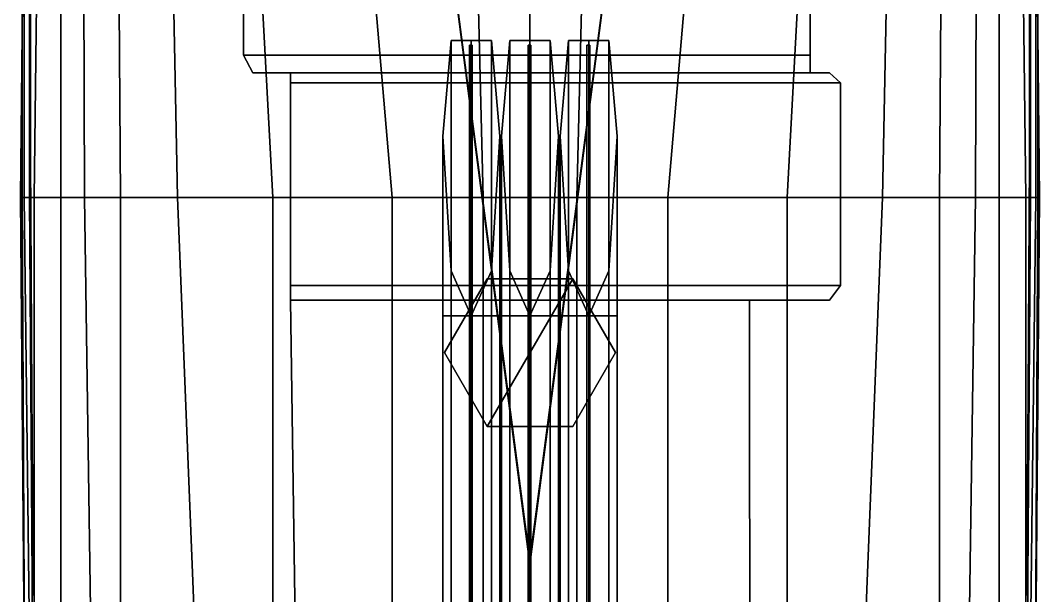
# Model space of a CAD drawing. Header units: millimetres. Extents: x -6 to 6, y -47 to 81.
# Drawn here: x -5.55 to 5.55, y -10.33 to -4.06 of the extents above; entities that cross this region are included whole.
import ezdxf

# ---------------------------------------------------------------- set-up
doc = ezdxf.new("R2010")
doc.units = ezdxf.units.MM
for name, color, linetype in [('cables', 3, 'Continuous'), ('gun', 1, 'Continuous'), ('rainings', 4, 'Continuous'), ('superstructure', 6, 'Continuous')]:
    doc.layers.add(name, color=color, linetype=linetype)

msp = doc.modelspace()

# ---------------------------------------------------------------- linework, layer by layer
for points in [[(-5.53, -0.26, 1.93), (-5.49, -0.26, 0.44), (-5.55, -5.99, 0.79), (-5.53, -5.99, 1.74)], [(-5.49, -0.26, 0.44), (-5.33, -0.26, -0.5), (-5.4, -5.99, -0.27), (-5.55, -5.99, 0.79)], [(-5.51, -0.26, 2.52), (-5.53, -0.26, 1.93), (-5.53, -5.99, 1.74), (-5.51, -5.99, 2.32)], [(-5.45, -0.26, 3.07), (-5.51, -0.26, 2.52), (-5.51, -5.99, 2.32), (-5.45, -5.99, 2.85)], [(-5.33, -0.26, -0.5), (-5.11, -0.26, -1.16), (-5.11, -5.99, -1.11), (-5.4, -5.99, -0.27)], [(-5.11, -0.26, -1.16), (-4.87, -0.26, -1.59), (-4.85, -5.99, -1.59), (-5.11, -5.99, -1.11)], [(-4.87, -0.26, -1.59), (-4.5, -0.26, -2.02), (-4.46, -5.99, -2.02), (-4.85, -5.99, -1.59)], [(-4.5, -0.26, -2.02), (-3.95, -0.26, -2.4), (-3.84, -5.99, -2.4), (-4.46, -5.99, -2.02)], [(-3.95, -0.26, -2.4), (-3.11, -0.26, -2.77), (-2.8, -5.99, -2.77), (-3.84, -5.99, -2.4)], [(-3.11, -0.26, -2.77), (-1.99, -0.26, -3.04), (-1.5, -5.99, -3.04), (-2.8, -5.99, -2.77)], [(-1.99, -0.26, -3.04), (-0.65, -0.26, -3.2), (-0.51, -5.99, -3.16), (-1.5, -5.99, -3.04)], [(0, -5.99, -3.2), (-0.51, -5.99, -3.16), (-0.65, -0.26, -3.2), (0, -0.26, -3.2)], [(0, -0.26, -3.2), (0.65, -0.26, -3.2), (0.51, -5.99, -3.16), (0, -5.99, -3.2)], [(1.5, -5.99, -3.04), (0.51, -5.99, -3.16), (0.65, -0.26, -3.2), (1.99, -0.26, -3.04)], [(2.8, -5.99, -2.77), (1.5, -5.99, -3.04), (1.99, -0.26, -3.04), (3.11, -0.26, -2.77)], [(3.84, -5.99, -2.4), (2.8, -5.99, -2.77), (3.11, -0.26, -2.77), (3.95, -0.26, -2.4)], [(4.46, -5.99, -2.02), (3.84, -5.99, -2.4), (3.95, -0.26, -2.4), (4.5, -0.26, -2.02)], [(4.85, -5.99, -1.59), (4.46, -5.99, -2.02), (4.5, -0.26, -2.02), (4.87, -0.26, -1.59)], [(5.11, -5.99, -1.11), (4.85, -5.99, -1.59), (4.87, -0.26, -1.59), (5.11, -0.26, -1.16)], [(5.4, -5.99, -0.27), (5.11, -5.99, -1.11), (5.11, -0.26, -1.16), (5.33, -0.26, -0.5)], [(5.55, -5.99, 0.79), (5.4, -5.99, -0.27), (5.33, -0.26, -0.5), (5.49, -0.26, 0.44)], [(5.45, -5.99, 2.85), (5.51, -5.99, 2.32), (5.51, -0.26, 2.52), (5.45, -0.26, 3.07)], [(5.53, -5.99, 1.74), (5.55, -5.99, 0.79), (5.49, -0.26, 0.44), (5.53, -0.26, 1.93)], [(5.51, -5.99, 2.32), (5.53, -5.99, 1.74), (5.53, -0.26, 1.93), (5.51, -0.26, 2.52)], [(-5.55, -5.99, 0.79), (-5.4, -5.99, -0.27), (-5.4, -11.72, 0.25), (-5.5, -11.72, 1.35)], [(-5.53, -5.99, 1.74), (-5.55, -5.99, 0.79), (-5.5, -11.72, 1.35), (-5.5, -11.72, 1.74)], [(-5.51, -5.99, 2.32), (-5.53, -5.99, 1.74), (-5.5, -11.72, 1.74), (-5.44, -11.72, 2.32)], [(-5.45, -5.99, 2.85), (-5.51, -5.99, 2.32), (-5.44, -11.72, 2.32), (-5.41, -11.72, 2.81)], [(-5.4, -5.99, -0.27), (-5.11, -5.99, -1.11), (-5.11, -11.72, -0.7), (-5.4, -11.72, 0.25)], [(-5.11, -5.99, -1.11), (-4.85, -5.99, -1.59), (-4.77, -11.72, -1.3), (-5.11, -11.72, -0.7)], [(-4.85, -5.99, -1.59), (-4.46, -5.99, -2.02), (-4.46, -11.72, -1.62), (-4.77, -11.72, -1.3)], [(-4.46, -5.99, -2.02), (-3.84, -5.99, -2.4), (-3.61, -11.72, -2.14), (-4.46, -11.72, -1.62)], [(-3.84, -5.99, -2.4), (-2.8, -5.99, -2.77), (-2.8, -11.72, -2.45), (-3.61, -11.72, -2.14)], [(-2.8, -5.99, -2.77), (-1.5, -5.99, -3.04), (-1.5, -11.72, -2.79), (-2.8, -11.72, -2.45)], [(-1.5, -5.99, -3.04), (-0.51, -5.99, -3.16), (-0.51, -11.72, -3.06), (-1.5, -11.72, -2.79)], [(0, -11.72, -3.23), (-0.51, -11.72, -3.06), (-0.51, -5.99, -3.16), (0, -5.99, -3.2)], [(0, -5.99, -3.2), (0.51, -5.99, -3.16), (0.51, -11.72, -3.06), (0, -11.72, -3.23)], [(1.5, -11.72, -2.79), (0.51, -11.72, -3.06), (0.51, -5.99, -3.16), (1.5, -5.99, -3.04)], [(2.8, -11.72, -2.45), (1.5, -11.72, -2.79), (1.5, -5.99, -3.04), (2.8, -5.99, -2.77)], [(3.61, -11.72, -2.14), (2.8, -11.72, -2.45), (2.8, -5.99, -2.77), (3.84, -5.99, -2.4)], [(4.46, -11.72, -1.62), (3.61, -11.72, -2.14), (3.84, -5.99, -2.4), (4.46, -5.99, -2.02)], [(4.77, -11.72, -1.3), (4.46, -11.72, -1.62), (4.46, -5.99, -2.02), (4.85, -5.99, -1.59)], [(5.11, -11.72, -0.7), (4.77, -11.72, -1.3), (4.85, -5.99, -1.59), (5.11, -5.99, -1.11)], [(5.4, -11.72, 0.25), (5.11, -11.72, -0.7), (5.11, -5.99, -1.11), (5.4, -5.99, -0.27)], [(5.5, -11.72, 1.35), (5.4, -11.72, 0.25), (5.4, -5.99, -0.27), (5.55, -5.99, 0.79)], [(5.41, -11.72, 2.81), (5.44, -11.72, 2.32), (5.51, -5.99, 2.32), (5.45, -5.99, 2.85)], [(5.44, -11.72, 2.32), (5.5, -11.72, 1.74), (5.53, -5.99, 1.74), (5.51, -5.99, 2.32)], [(5.5, -11.72, 1.74), (5.5, -11.72, 1.35), (5.55, -5.99, 0.79), (5.53, -5.99, 1.74)]]:
    msp.add_3dface(points)
at = {"layer": 'cables'}
for points in [[(0, 9.81, 26.51), (0, 9.8, 26.59), (0, -10.03, 9.28), (0, -9.99, 9.24)], [(0, 9.8, 26.59), (0, 9.81, 26.51), (0, -9.99, 9.24), (0, -10.03, 9.28)], [(-1.69, 2.99, 10.61), (-1.69, 2.99, 10.57), (0, -9.99, 9.24), (0, -9.944, 9.28)], [(-1.69, 2.99, 10.57), (-1.69, 2.99, 10.61), (0, -9.944, 9.28), (0, -9.99, 9.24)], [(1.69, 2.99, 10.57), (1.69, 2.99, 10.61), (0, -9.944, 9.28), (0, -9.99, 9.24)], [(1.69, 2.99, 10.61), (1.69, 2.99, 10.57), (0, -9.99, 9.24), (0, -9.944, 9.28)], [(0, -9.99, 9.24), (0, -10.03, 9.28), (0, -13.95, 7.42), (0, -13.95, 7.37)], [(0, -10.03, 9.28), (0, -9.99, 9.24), (0, -13.95, 7.37), (0, -13.95, 7.42)]]:
    msp.add_3dface(points, dxfattribs=at)
at = {"layer": 'gun'}
for points in [[(-0.95, -10.97, 6.21), (-0.859, -10.97, 6.429), (-0.859, -4.28, 6.429), (-0.95, -5.32, 6.21)], [(-0.859, -7.28, 6.429), (-0.95, -7.28, 6.21), (-0.95, -5.32, 6.21), (-0.859, -4.28, 6.429)], [(-0.859, -10.97, 6.429), (-0.64, -10.97, 6.52), (-0.64, -4.28, 6.52), (-0.859, -4.28, 6.429)], [(-0.64, -7.28, 6.52), (-0.859, -7.28, 6.429), (-0.859, -4.28, 6.429), (-0.64, -4.28, 6.52)], [(-0.64, -10.97, 6.52), (-0.421, -10.97, 6.429), (-0.421, -4.28, 6.429), (-0.64, -4.28, 6.52)], [(-0.421, -7.28, 6.429), (-0.64, -7.28, 6.52), (-0.64, -4.28, 6.52), (-0.421, -4.28, 6.429)], [(-0.421, -10.97, 6.429), (-0.33, -10.97, 6.21), (-0.33, -5.32, 6.21), (-0.421, -4.28, 6.429)], [(-0.33, -7.28, 6.21), (-0.421, -7.28, 6.429), (-0.421, -4.28, 6.429), (-0.33, -5.32, 6.21)], [(-0.31, -10.97, 6.21), (-0.219, -10.97, 6.429), (-0.219, -4.28, 6.429), (-0.31, -5.32, 6.21)], [(-0.219, -7.28, 6.429), (-0.31, -7.28, 6.21), (-0.31, -5.32, 6.21), (-0.219, -4.28, 6.429)], [(-0.219, -10.97, 6.429), (0, -10.97, 6.52), (0, -4.28, 6.52), (-0.219, -4.28, 6.429)], [(0, -7.28, 6.52), (-0.219, -7.28, 6.429), (-0.219, -4.28, 6.429), (0, -4.28, 6.52)], [(0, -10.97, 6.52), (0.219, -10.97, 6.429), (0.219, -4.28, 6.429), (0, -4.28, 6.52)], [(0.219, -7.28, 6.429), (0, -7.28, 6.52), (0, -4.28, 6.52), (0.219, -4.28, 6.429)], [(0.219, -10.97, 6.429), (0.31, -10.97, 6.21), (0.31, -5.32, 6.21), (0.219, -4.28, 6.429)], [(0.31, -7.28, 6.21), (0.219, -7.28, 6.429), (0.219, -4.28, 6.429), (0.31, -5.32, 6.21)], [(0.33, -10.97, 6.21), (0.421, -10.97, 6.429), (0.421, -4.28, 6.429), (0.33, -5.32, 6.21)], [(0.421, -7.28, 6.429), (0.33, -7.28, 6.21), (0.33, -5.32, 6.21), (0.421, -4.28, 6.429)], [(0.421, -10.97, 6.429), (0.64, -10.97, 6.52), (0.64, -4.28, 6.52), (0.421, -4.28, 6.429)], [(0.64, -7.28, 6.52), (0.421, -7.28, 6.429), (0.421, -4.28, 6.429), (0.64, -4.28, 6.52)], [(0.64, -10.97, 6.52), (0.859, -10.97, 6.429), (0.859, -4.28, 6.429), (0.64, -4.28, 6.52)], [(0.859, -7.28, 6.429), (0.64, -7.28, 6.52), (0.64, -4.28, 6.52), (0.859, -4.28, 6.429)], [(0.859, -10.97, 6.429), (0.95, -10.97, 6.21), (0.95, -5.32, 6.21), (0.859, -4.28, 6.429)], [(0.95, -7.28, 6.21), (0.859, -7.28, 6.429), (0.859, -4.28, 6.429), (0.95, -5.32, 6.21)], [(-0.66, -10.57, 6.55), (-0.63, -10.587, 6.567), (-0.63, -4.33, 6.567), (-0.66, -4.33, 6.55)], [(-0.63, -10.587, 6.533), (-0.66, -10.57, 6.55), (-0.66, -4.33, 6.55), (-0.63, -4.33, 6.533)], [(-0.63, -10.587, 6.567), (-0.63, -10.553, 6.533), (-0.63, -4.33, 6.533), (-0.63, -4.33, 6.567)], [(-0.02, -10.57, 6.55), (0.01, -10.587, 6.567), (0.01, -4.33, 6.567), (-0.02, -4.33, 6.55)], [(0.01, -10.587, 6.533), (-0.02, -10.57, 6.55), (-0.02, -4.33, 6.55), (0.01, -4.33, 6.533)], [(0.01, -10.587, 6.567), (0.01, -10.553, 6.533), (0.01, -4.33, 6.533), (0.01, -4.33, 6.567)], [(0.62, -10.57, 6.55), (0.65, -10.587, 6.567), (0.65, -4.33, 6.567), (0.62, -4.33, 6.55)], [(0.65, -10.587, 6.533), (0.62, -10.57, 6.55), (0.62, -4.33, 6.55), (0.65, -4.33, 6.533)], [(0.65, -10.587, 6.567), (0.65, -10.553, 6.533), (0.65, -4.33, 6.533), (0.65, -4.33, 6.567)], [(-0.859, -10.97, 5.991), (-0.95, -10.97, 6.21), (-0.95, -5.32, 6.21), (-0.859, -6.79, 5.991)], [(-0.95, -7.28, 6.21), (-0.859, -7.28, 5.991), (-0.859, -6.79, 5.991), (-0.95, -5.32, 6.21)], [(-0.33, -10.97, 6.21), (-0.421, -10.97, 5.991), (-0.421, -6.79, 5.991), (-0.33, -5.32, 6.21)], [(-0.421, -7.28, 5.991), (-0.33, -7.28, 6.21), (-0.33, -5.32, 6.21), (-0.421, -6.79, 5.991)], [(-0.219, -10.97, 5.991), (-0.31, -10.97, 6.21), (-0.31, -5.32, 6.21), (-0.219, -6.79, 5.991)], [(-0.31, -7.28, 6.21), (-0.219, -7.28, 5.991), (-0.219, -6.79, 5.991), (-0.31, -5.32, 6.21)], [(0.31, -10.97, 6.21), (0.219, -10.97, 5.991), (0.219, -6.79, 5.991), (0.31, -5.32, 6.21)], [(0.219, -7.28, 5.991), (0.31, -7.28, 6.21), (0.31, -5.32, 6.21), (0.219, -6.79, 5.991)], [(0.421, -10.97, 5.991), (0.33, -10.97, 6.21), (0.33, -5.32, 6.21), (0.421, -6.79, 5.991)], [(0.33, -7.28, 6.21), (0.421, -7.28, 5.991), (0.421, -6.79, 5.991), (0.33, -5.32, 6.21)], [(0.95, -10.97, 6.21), (0.859, -10.97, 5.991), (0.859, -6.79, 5.991), (0.95, -5.32, 6.21)], [(0.859, -7.28, 5.991), (0.95, -7.28, 6.21), (0.95, -5.32, 6.21), (0.859, -6.79, 5.991)], [(-0.465, -6.875, 5.21), (-0.93, -7.68, 5.21), (-0.93, -7.68, 5.9), (-0.465, -6.875, 5.9)], [(-0.465, -8.485, 5.9), (0.465, -6.875, 5.9), (-0.465, -6.875, 5.9), (-0.93, -7.68, 5.9)], [(-0.64, -10.97, 5.9), (-0.859, -10.97, 5.991), (-0.859, -6.79, 5.991), (-0.64, -7.28, 5.9)], [(-0.859, -7.28, 5.991), (-0.64, -7.28, 5.9), (-0.64, -7.28, 5.9), (-0.859, -6.79, 5.991)], [(-0.421, -10.97, 5.991), (-0.64, -10.97, 5.9), (-0.64, -7.28, 5.9), (-0.421, -6.79, 5.991)], [(-0.64, -7.28, 5.9), (-0.421, -7.28, 5.991), (-0.421, -6.79, 5.991), (-0.64, -7.28, 5.9)], [(0.465, -6.875, 5.21), (-0.465, -6.875, 5.21), (-0.465, -6.875, 5.9), (0.465, -6.875, 5.9)], [(0.465, -8.485, 5.9), (0.93, -7.68, 5.9), (0.465, -6.875, 5.9), (-0.465, -8.485, 5.9)], [(0, -10.97, 5.9), (-0.219, -10.97, 5.991), (-0.219, -6.79, 5.991), (0, -7.28, 5.9)], [(-0.219, -7.28, 5.991), (0, -7.28, 5.9), (0, -7.28, 5.9), (-0.219, -6.79, 5.991)], [(0.219, -10.97, 5.991), (0, -10.97, 5.9), (0, -7.28, 5.9), (0.219, -6.79, 5.991)], [(0, -7.28, 5.9), (0.219, -7.28, 5.991), (0.219, -6.79, 5.991), (0, -7.28, 5.9)], [(0.64, -10.97, 5.9), (0.421, -10.97, 5.991), (0.421, -6.79, 5.991), (0.64, -7.28, 5.9)], [(0.421, -7.28, 5.991), (0.64, -7.28, 5.9), (0.64, -7.28, 5.9), (0.421, -6.79, 5.991)], [(0.93, -7.68, 5.21), (0.465, -6.875, 5.21), (0.465, -6.875, 5.9), (0.93, -7.68, 5.9)], [(0.859, -10.97, 5.991), (0.64, -10.97, 5.9), (0.64, -7.28, 5.9), (0.859, -6.79, 5.991)], [(0.64, -7.28, 5.9), (0.859, -7.28, 5.991), (0.859, -6.79, 5.991), (0.64, -7.28, 5.9)], [(-0.93, -7.68, 5.21), (-0.465, -8.485, 5.21), (-0.465, -8.485, 5.9), (-0.93, -7.68, 5.9)], [(0.465, -8.485, 5.21), (0.93, -7.68, 5.21), (0.93, -7.68, 5.9), (0.465, -8.485, 5.9)], [(-0.465, -8.485, 5.21), (0.465, -8.485, 5.21), (0.465, -8.485, 5.9), (-0.465, -8.485, 5.9)]]:
    msp.add_3dface(points, dxfattribs=at)
at = {"layer": 'rainings'}
for points in [[(-5.44, -5.5, 3.47), (-5.44, -5.5, 3.52), (-5.44, -3.46, 3.55), (-5.44, -3.46, 3.51)], [(-5.44, -5.5, 3.52), (-5.44, -5.5, 3.47), (-5.44, -3.46, 3.51), (-5.44, -3.46, 3.55)], [(-5.44, -5.5, 3.9), (-5.44, -5.5, 3.85), (-5.44, -3.46, 3.89), (-5.44, -3.46, 3.93)], [(-5.44, -5.5, 3.85), (-5.44, -5.5, 3.9), (-5.44, -3.46, 3.93), (-5.44, -3.46, 3.89)], [(5.44, -5.5, 3.85), (5.44, -5.5, 3.9), (5.44, -3.46, 3.93), (5.44, -3.46, 3.89)], [(5.44, -5.5, 3.9), (5.44, -5.5, 3.85), (5.44, -3.46, 3.89), (5.44, -3.46, 3.93)], [(5.44, -5.5, 3.52), (5.44, -5.5, 3.47), (5.44, -3.46, 3.51), (5.44, -3.46, 3.55)], [(5.44, -5.5, 3.47), (5.44, -5.5, 3.52), (5.44, -3.46, 3.55), (5.44, -3.46, 3.51)], [(-5.44, -5.57, 3.92), (-5.44, -5.5, 3.92), (-5.44, -5.5, 2.86), (-5.44, -5.57, 2.86)], [(-5.44, -5.5, 3.92), (-5.44, -5.57, 3.92), (-5.44, -5.57, 2.86), (-5.44, -5.5, 2.86)], [(5.44, -5.5, 3.92), (5.44, -5.57, 3.92), (5.44, -5.57, 2.86), (5.44, -5.5, 2.86)], [(5.44, -5.57, 3.92), (5.44, -5.5, 3.92), (5.44, -5.5, 2.86), (5.44, -5.57, 2.86)], [(-5.43, -7.46, 3.5), (-5.43, -7.46, 3.46), (-5.44, -5.57, 3.46), (-5.44, -5.57, 3.5)], [(-5.43, -7.46, 3.46), (-5.43, -7.46, 3.5), (-5.44, -5.57, 3.5), (-5.44, -5.57, 3.46)], [(-5.43, -7.46, 3.84), (-5.43, -7.46, 3.88), (-5.44, -5.57, 3.88), (-5.44, -5.57, 3.84)], [(-5.43, -7.46, 3.88), (-5.43, -7.46, 3.84), (-5.44, -5.57, 3.84), (-5.44, -5.57, 3.88)], [(5.43, -7.46, 3.88), (5.43, -7.46, 3.84), (5.44, -5.57, 3.84), (5.44, -5.57, 3.88)], [(5.43, -7.46, 3.84), (5.43, -7.46, 3.88), (5.44, -5.57, 3.88), (5.44, -5.57, 3.84)], [(5.43, -7.46, 3.46), (5.43, -7.46, 3.5), (5.44, -5.57, 3.5), (5.44, -5.57, 3.46)], [(5.43, -7.46, 3.5), (5.43, -7.46, 3.46), (5.44, -5.57, 3.46), (5.44, -5.57, 3.5)], [(-5.43, -7.46, 3.89), (-5.43, -7.53, 3.89), (-5.43, -7.53, 2.83), (-5.43, -7.46, 2.83)], [(-5.43, -7.53, 3.89), (-5.43, -7.46, 3.89), (-5.43, -7.46, 2.83), (-5.43, -7.53, 2.83)], [(-5.41, -10.26, 3.47), (-5.41, -10.26, 3.42), (-5.43, -7.53, 3.46), (-5.43, -7.53, 3.5)], [(-5.41, -10.26, 3.42), (-5.41, -10.26, 3.47), (-5.43, -7.53, 3.5), (-5.43, -7.53, 3.46)], [(-5.41, -10.26, 3.8), (-5.41, -10.26, 3.85), (-5.43, -7.53, 3.88), (-5.43, -7.53, 3.84)], [(-5.41, -10.26, 3.85), (-5.41, -10.26, 3.8), (-5.43, -7.53, 3.84), (-5.43, -7.53, 3.88)], [(5.41, -10.26, 3.85), (5.41, -10.26, 3.8), (5.43, -7.53, 3.84), (5.43, -7.53, 3.88)], [(5.41, -10.26, 3.8), (5.41, -10.26, 3.85), (5.43, -7.53, 3.88), (5.43, -7.53, 3.84)], [(5.41, -10.26, 3.42), (5.41, -10.26, 3.47), (5.43, -7.53, 3.5), (5.43, -7.53, 3.46)], [(5.41, -10.26, 3.47), (5.41, -10.26, 3.42), (5.43, -7.53, 3.46), (5.43, -7.53, 3.5)], [(5.43, -7.53, 3.89), (5.43, -7.46, 3.89), (5.43, -7.46, 2.83), (5.43, -7.53, 2.83)], [(5.43, -7.46, 3.89), (5.43, -7.53, 3.89), (5.43, -7.53, 2.83), (5.43, -7.46, 2.83)], [(-5.41, -10.26, 3.86), (-5.41, -10.33, 3.86), (-5.41, -10.33, 2.81), (-5.41, -10.26, 2.82)], [(-5.41, -10.33, 3.86), (-5.41, -10.26, 3.86), (-5.41, -10.26, 2.82), (-5.41, -10.33, 2.81)], [(5.41, -10.33, 3.86), (5.41, -10.26, 3.86), (5.41, -10.26, 2.82), (5.41, -10.33, 2.81)], [(5.41, -10.26, 3.86), (5.41, -10.33, 3.86), (5.41, -10.33, 2.81), (5.41, -10.26, 2.82)]]:
    msp.add_3dface(points, dxfattribs=at)
at = {"layer": 'superstructure'}
for points in [[(-5.45, -5.99, 2.85), (5.45, -5.99, 2.85), (5.45, -0.26, 3.07), (-5.45, -0.26, 3.07)], [(-3.12, -1.94, 3), (-3.12, -4.44, 2.9), (-3.12, -4.44, 5.23), (-3.12, -1.94, 5.23)], [(-3.12, -1.94, 5.23), (-3.12, -4.44, 5.23), (3.05, -4.44, 5.23), (3.05, -1.94, 5.23)], [(3.05, -4.44, 5.23), (3.05, -4.44, 2.9), (3.05, -1.94, 3), (3.05, -1.94, 5.23)], [(-3.12, -4.44, 5.23), (-3.02, -4.63, 5.23), (3.05, -4.63, 5.23), (3.05, -4.44, 5.23)], [(-3.12, -4.44, 2.9), (-3.02, -4.63, 2.9), (-3.02, -4.63, 5.23), (-3.12, -4.44, 5.23)], [(3.05, -4.63, 5.23), (3.05, -4.63, 2.9), (3.05, -4.44, 2.9), (3.05, -4.44, 5.23)], [(-3.02, -4.63, 2.9), (-2.61, -4.63, 2.9), (-2.61, -4.63, 5.23), (-3.02, -4.63, 5.23)], [(-2.61, -4.63, 5.23), (-2.61, -4.74, 5.23), (3.38, -4.74, 5.23), (3.26, -4.63, 5.23)], [(-2.61, -4.63, 2.9), (-2.61, -4.74, 2.89), (-2.61, -4.74, 5.23), (-2.61, -4.63, 5.23)], [(3.26, -4.63, 5.23), (3.26, -4.63, 2.9), (3.05, -4.63, 2.9), (3.05, -4.63, 5.23)], [(3.38, -4.74, 5.23), (3.38, -4.74, 2.89), (3.26, -4.63, 2.9), (3.26, -4.63, 5.23)], [(-2.61, -4.74, 5.23), (-2.61, -6.95, 5.23), (3.38, -6.95, 5.23), (3.38, -4.74, 5.23)], [(-2.61, -4.74, 2.88), (-2.61, -6.95, 2.82), (-2.61, -6.95, 5.23), (-2.61, -4.74, 5.23)], [(3.38, -6.95, 5.23), (3.38, -6.95, 2.82), (3.38, -4.74, 2.88), (3.38, -4.74, 5.23)], [(-5.41, -11.72, 2.81), (5.41, -11.72, 2.81), (5.45, -5.99, 2.85), (-5.45, -5.99, 2.85)], [(-2.61, -6.95, 5.23), (-2.61, -7.11, 5.23), (3.26, -7.11, 5.23), (3.38, -6.95, 5.23)], [(-2.61, -6.95, 2.88), (-2.61, -7.11, 2.82), (-2.61, -7.11, 5.23), (-2.61, -6.95, 5.23)], [(3.26, -7.11, 5.23), (3.26, -7.11, 2.82), (3.38, -6.95, 2.88), (3.38, -6.95, 5.23)], [(-2.61, -7.11, 5.23), (-2.4, -21.4, 5.13), (2.4, -21.4, 5.13), (2.39, -7.11, 5.23)], [(-2.61, -7.11, 2.73), (-2.4, -21.4, 2.78), (-2.4, -21.4, 5.13), (-2.61, -7.11, 5.23)], [(2.4, -21.4, 5.13), (2.4, -21.4, 2.78), (2.39, -7.11, 2.73), (2.39, -7.11, 5.23)], [(2.39, -7.11, 5.23), (2.39, -7.11, 2.82), (3.26, -7.11, 2.82), (3.26, -7.11, 5.23)]]:
    msp.add_3dface(points, dxfattribs=at)

doc.saveas('drawing.dxf')
